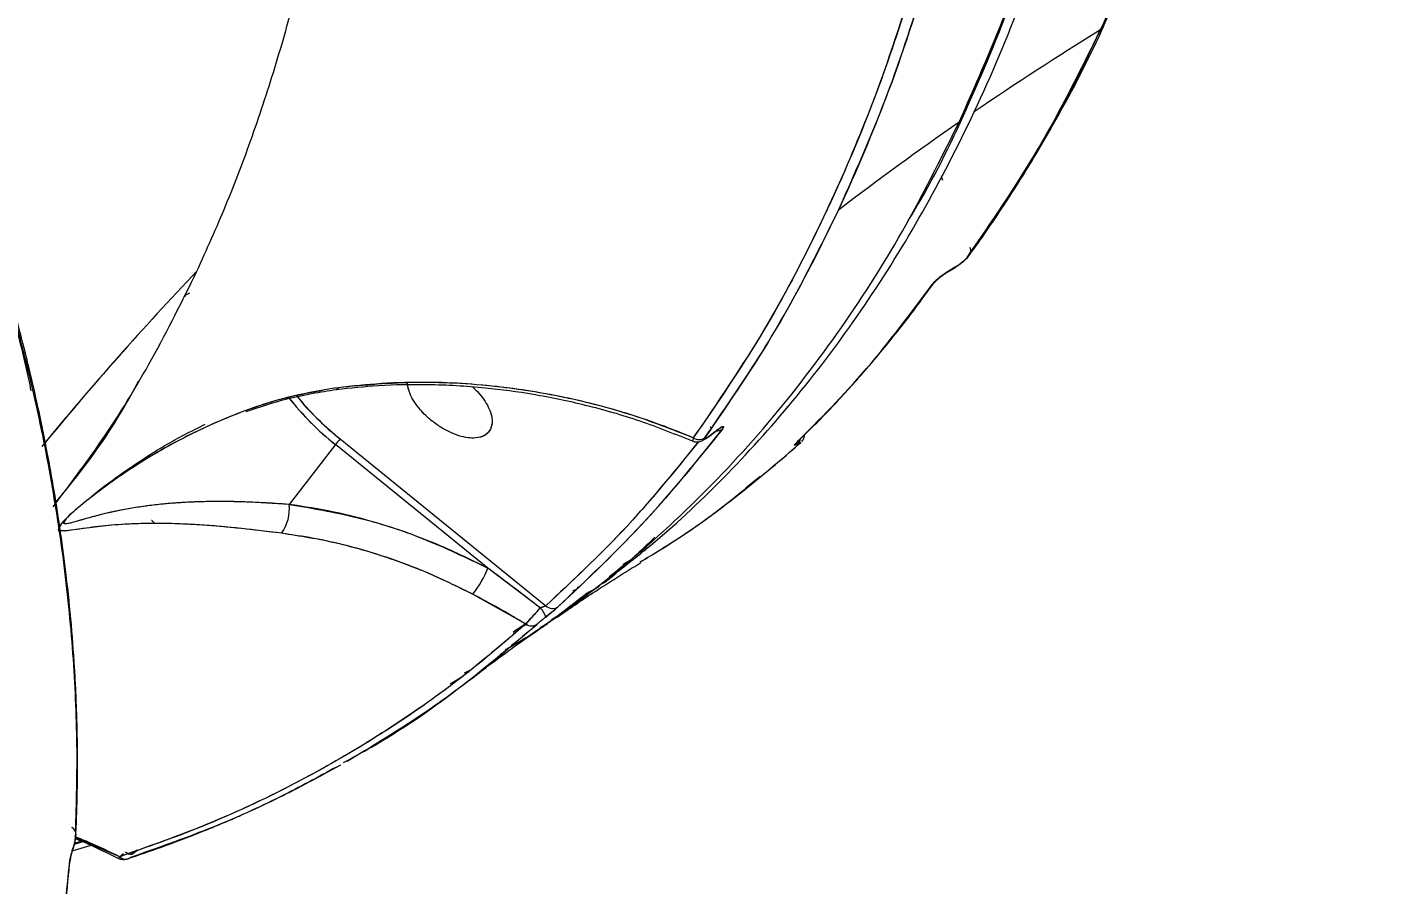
# Model space of a CAD drawing. Header units: millimetres. Extents: x -7083 to 7374, y -8368 to 7509.
# Drawn here: x 1896.4 to 2025.2, y -1570.4 to -1489.7 of the extents above; entities that cross this region are included whole.
import ezdxf

# ---------------------------------------------------------------- set-up
doc = ezdxf.new("R2010")
doc.units = ezdxf.units.MM
for name, color, linetype in [('DIKOM_ОБЪЕКТ', 7, 'Continuous'), ('DIKOM_РАЗМЕР_ЗОНА', 7, 'Continuous'), ('DIKOM_РАЗМЕР_ОБЪЕКТА', 7, 'Continuous')]:
    doc.layers.add(name, color=color, linetype=linetype)
doc.styles.add('style1', font='arial.ttf', dxfattribs={"width": 0.8})
doc.dimstyles.new('1-50', dxfattribs={"dimtxt": 300, "dimasz": 200, "dimexe": 100, "dimexo": 0, "dimgap": 100, "dimtad": 1, "dimtxsty": 'style1', "dimcen": 200, "dimclrd": 7, "dimclre": 7, "dimclrt": 7, "dimadec": 1, "dimazin": 2, "dimtfac": 1, "dimtmove": 0, "dimatfit": 2, "dimfxl": 0, "dimlwd": 25, "dimlwe": 18, "dimarcsym": 0})

# ---------------------------------------------------------------- blocks, each defined once
blk = doc.blocks.new('*D10')
at = {"layer": 'Defpoints', "color": 0, "transparency": 16777216}
for p in [(-5583.43, 647.96), (4593.55, 648.92), (4593.55, -5902.54)]:
    blk.add_point(p, dxfattribs=at)
at = {"layer": 'DIKOM_РАЗМЕР_ОБЪЕКТА', "color": 7, "lineweight": 18, "transparency": 16777216}
for p, q in [((-5583.43, 647.96), (-5583.43, -6002.54)), ((4593.55, 648.92), (4593.55, -6002.54))]:
    blk.add_line(p, q, dxfattribs=at)
at = {"layer": 'DIKOM_РАЗМЕР_ОБЪЕКТА', "color": 7, "lineweight": 25, "transparency": 16777216}
blk.add_line((-5383.43, -5902.54), (4393.55, -5902.54), dxfattribs=at)
at = {"layer": 'DIKOM_РАЗМЕР_ОБЪЕКТА', "color": 7, "transparency": 16777216}
for points in [[(-5383.43, -5869.2), (-5383.43, -5935.87), (-5583.43, -5902.54)], [(4393.55, -5869.2), (4393.55, -5935.87), (4593.55, -5902.54)]]:
    blk.add_solid(points, dxfattribs=at)
at = {"layer": 'DIKOM_РАЗМЕР_ОБЪЕКТА', "color": 7, "transparency": 16777216, "insert": (-226.13, -5649.37), "char_height": 300, "attachment_point": 5, "style": 'style1'}
blk.add_mtext('10150', dxfattribs=at)
blk = doc.blocks.new('*D11')
at = {"layer": 'Defpoints', "color": 0, "transparency": 16777216}
for p in [(-321.71, 5509.06), (-348.71, -4811.52), (5568.58, -4811.52)]:
    blk.add_point(p, dxfattribs=at)
at = {"layer": 'DIKOM_РАЗМЕР_ОБЪЕКТА', "color": 7, "lineweight": 18, "transparency": 16777216}
for p, q in [((-321.71, 5509.06), (5668.58, 5509.06)), ((-348.71, -4811.52), (5668.58, -4811.52))]:
    blk.add_line(p, q, dxfattribs=at)
at = {"layer": 'DIKOM_РАЗМЕР_ОБЪЕКТА', "color": 7, "lineweight": 25, "transparency": 16777216}
blk.add_line((5568.58, 5309.06), (5568.58, -4611.52), dxfattribs=at)
at = {"layer": 'DIKOM_РАЗМЕР_ОБЪЕКТА', "color": 7, "transparency": 16777216}
for points in [[(5535.25, 5309.06), (5601.91, 5309.06), (5568.58, 5509.06)], [(5535.25, -4611.52), (5601.91, -4611.52), (5568.58, -4811.52)]]:
    blk.add_solid(points, dxfattribs=at)
at = {"layer": 'DIKOM_РАЗМЕР_ОБЪЕКТА', "color": 7, "transparency": 16777216, "insert": (5315.31, 775.23), "char_height": 300, "attachment_point": 5, "rotation": 90, "style": 'style1'}
blk.add_mtext('10300', dxfattribs=at)
blk = doc.blocks.new('*D12')
at = {"layer": 'Defpoints', "color": 0, "transparency": 16777216}
for p in [(-621.71, 7509.06), (-373.6, -6811.53), (7273.89, -6811.53)]:
    blk.add_point(p, dxfattribs=at)
at = {"layer": 'DIKOM_РАЗМЕР_ЗОНА', "color": 7, "lineweight": 18, "transparency": 16777216}
for p, q in [((-621.71, 7509.06), (7373.89, 7509.06)), ((-373.6, -6811.53), (7373.89, -6811.53))]:
    blk.add_line(p, q, dxfattribs=at)
at = {"layer": 'DIKOM_РАЗМЕР_ЗОНА', "color": 7, "lineweight": 25, "transparency": 16777216}
blk.add_line((7273.89, 7309.06), (7273.89, -6611.53), dxfattribs=at)
at = {"layer": 'DIKOM_РАЗМЕР_ЗОНА', "color": 7, "transparency": 16777216}
for points in [[(7240.56, 7309.06), (7307.22, 7309.06), (7273.89, 7509.06)], [(7240.56, -6611.53), (7307.22, -6611.53), (7273.89, -6811.53)]]:
    blk.add_solid(points, dxfattribs=at)
at = {"layer": 'DIKOM_РАЗМЕР_ЗОНА', "color": 7, "transparency": 16777216, "insert": (7020.62, 1288.25), "char_height": 300, "attachment_point": 5, "rotation": 90, "style": 'style1'}
blk.add_mtext('14300', dxfattribs=at)
blk = doc.blocks.new('*D13')
at = {"layer": 'Defpoints', "color": 0, "transparency": 16777216}
for p in [(6593.53, 996.24), (-7083.43, 647.96), (6593.53, -8268.31)]:
    blk.add_point(p, dxfattribs=at)
at = {"layer": 'DIKOM_РАЗМЕР_ЗОНА', "color": 7, "lineweight": 18, "transparency": 16777216}
for p, q in [((6593.53, 996.24), (6593.53, -8368.31)), ((-7083.43, 647.96), (-7083.43, -8368.31))]:
    blk.add_line(p, q, dxfattribs=at)
at = {"layer": 'DIKOM_РАЗМЕР_ЗОНА', "color": 7, "lineweight": 25, "transparency": 16777216}
blk.add_line((-6883.43, -8268.31), (6393.53, -8268.31), dxfattribs=at)
at = {"layer": 'DIKOM_РАЗМЕР_ЗОНА', "color": 7, "transparency": 16777216}
for points in [[(-6883.43, -8234.97), (-6883.43, -8301.64), (-7083.43, -8268.31)], [(6393.53, -8234.97), (6393.53, -8301.64), (6593.53, -8268.31)]]:
    blk.add_solid(points, dxfattribs=at)
at = {"layer": 'DIKOM_РАЗМЕР_ЗОНА', "color": 7, "transparency": 16777216, "insert": (322.1, -8015.03), "char_height": 300, "attachment_point": 5, "style": 'style1'}
blk.add_mtext('13650', dxfattribs=at)

msp = doc.modelspace()

# ---------------------------------------------------------------- linework, layer by layer
at = {"layer": 'DIKOM_ОБЪЕКТ', "color": 7, "linetype": 'Continuous', "lineweight": 15}
for p, q in [((1979.735, -1508.563), (1979.734, -1508.562)), ((1912.191, -1512.985), (1912.312, -1512.699)), ((1982.987, -1512.723), (1983.727, -1512.272)), ((1983.087, -1512.64), (1983.827, -1512.189)), ((1911.313, -1514.946), (1911.127, -1515.055)), ((1911.662, -1514.682), (1911.182, -1514.941)), ((1911.666, -1514.679), (1911.184, -1514.938)), ((1967.898, -1525.414), (1967.918, -1525.458)), ((1967.953, -1525.419), (1967.933, -1525.375)), ((1959.866, -1527.129), (1959.874, -1527.133)), ((1959.995, -1526.95), (1959.986, -1526.946)), ((1960.804, -1527.39), (1960.684, -1527.325)), ((1925.843, -1528.422), (1945.219, -1544.12)), ((1939.56, -1528.019), (1939.564, -1528.016)), ((1959.093, -1528.313), (1959.037, -1528.598)), ((1960.214, -1528.266), (1960.16, -1528.248)), ((1960.488, -1528.254), (1960.531, -1528.221)), ((1960.54, -1528.214), (1961.196, -1527.709)), ((1960.566, -1528.184), (1961.274, -1527.639)), ((1961.196, -1527.709), (1961.254, -1527.662)), ((1968.887, -1528.681), (1968.71, -1528.866)), ((1925.404, -1528.957), (1921.059, -1534.588)), ((1939.753, -1540.582), (1925.404, -1528.957)), ((1969.062, -1528.893), (1968.925, -1529.006)), ((1900.47, -1535.438), (1900.184, -1535.808)), ((1954.121, -1539.145), (1954.631, -1538.816)), ((1952.506, -1540.197), (1953.441, -1539.678)), ((1944.695, -1544.322), (1939.753, -1540.582)), ((1947.746, -1542.735), (1948.018, -1542.598)), ((1948.261, -1542.355), (1948.189, -1542.408)), ((1949.176, -1542.884), (1950.128, -1542.379)), ((1938.332, -1543.028), (1943.323, -1545.837)), ((1945.702, -1545.452), (1947.112, -1544.555)), ((1942.128, -1546.619), (1943.376, -1545.767)), ((1942.165, -1546.585), (1943.354, -1545.777)), ((1942.249, -1546.502), (1943.412, -1545.762)), ((1943.333, -1545.912), (1942.988, -1546.119)), ((1943.102, -1545.954), (1943.482, -1545.784)), ((1942.002, -1547.807), (1942.245, -1547.653)), ((1940.935, -1548.679), (1941.218, -1548.512)), ((1937.553, -1550.455), (1938.051, -1550.202)), ((1936.196, -1551.469), (1937.32, -1550.807)), ((1905.106, -1567.761), (1900.937, -1565.983)), ((1900.948, -1565.464), (1900.945, -1565.915)), ((1900.967, -1565.941), (1900.984, -1565.79)), ((1900.64, -1567.211), (1902.315, -1566.689)), ((1900.702, -1567.03), (1900.76, -1566.834)), ((1901.624, -1566.368), (1900.816, -1566.608)), ((1900.847, -1566.482), (1901.447, -1566.285)), ((1906.247, -1567.525), (1906.799, -1567.123)), ((1906.749, -1567.156), (1906.247, -1567.525)), ((1905.818, -1567.961), (1905.896, -1567.944))]:
    msp.add_line(p, q, dxfattribs=at)
at = {"layer": 'DIKOM_ОБЪЕКТ', "color": 7, "linetype": 'Continuous', "lineweight": 15, "flags": 128}
for points in [[(1983.087, -1512.64), (1983.025, -1512.7), (1982.949, -1512.738)], [(1982.987, -1512.723), (1983.025, -1512.7), (1983.087, -1512.64)], [(1983.827, -1512.189), (1983.765, -1512.249), (1983.727, -1512.272)], [(1983.728, -1512.272), (1983.765, -1512.249), (1983.827, -1512.189)], [(1981.52, -1513.96), (1981.636, -1513.87), (1981.731, -1513.76)], [(1925.661, -1523.592), (1925.607, -1523.696), (1925.544, -1523.746), (1925.523, -1523.75)], [(1925.531, -1523.749), (1925.544, -1523.746), (1925.607, -1523.696), (1925.661, -1523.592)], [(1960.566, -1528.184), (1960.511, -1528.239), (1960.488, -1528.254)], [(1961.274, -1527.639), (1961.219, -1527.694), (1961.193, -1527.71)], [(1961.196, -1527.709), (1961.219, -1527.694), (1961.22, -1527.694)], [(1969.235, -1528.746), (1969.169, -1528.813), (1969.062, -1528.893)], [(1969.062, -1528.893), (1969.169, -1528.813), (1969.21, -1528.774)], [(1900.701, -1567.03), (1900.709, -1567.02), (1900.709, -1566.98)], [(1900.709, -1566.98), (1900.709, -1567.02), (1900.702, -1567.03)], [(1900.371, -1568.472), (1900.409, -1568.344), (1900.419, -1568.255)]]:
    msp.add_lwpolyline(points, dxfattribs=at)
at = {"layer": 'DIKOM_ОБЪЕКТ', "color": 7, "linetype": 'Continuous', "lineweight": 15}
for centre, radius, start, end in [((2150.669, -1739.364), 292.76, 121.56259, 124.33702), ((2146.729, -1733.631), 285.803, 124.67946, 127.49873), ((1984.434, -1510.68), 0.781, 302.65633, 21.84273), ((1984.342, -1510.685), 0.869, 349.31674, 19.93624), ((1984.474, -1510.709), 0.735, 301.29516, 332.3387), ((2123.548, -1714.077), 291.848, 136.35037, 140.67345), ((2123.549, -1714.078), 291.85, 136.35038, 140.67003), ((1981.112, -1513.316), 0.762, 302.33192, 334.40176), ((1943.002, -1507.079), 28.077, 218.36748, 231.1863), ((1943.005, -1507.076), 28.081, 218.38955, 231.18578), ((1942.983, -1507.127), 27.336, 219.02647, 231.17116), ((1933.804, -1535.421), 10.6, 138.67885, 142.42048), ((1959.63, -1527.51), 0.966, 236.18713, 304.33976), ((1960.338, -1527.876), 0.41, 247.25592, 285.07608), ((1961.341, -1526.798), 0.855, 264.96063, 305.09095), ((1961.343, -1526.806), 0.847, 264.76778, 305.2838), ((1968.284, -1528.19), 0.799, 302.21537, 332.8889), ((1968.285, -1528.191), 0.798, 302.19944, 328.49825), ((1968.445, -1528.295), 0.754, 309.63064, 354.61612), ((1968.448, -1528.297), 0.75, 309.57644, 353.43209), ((1917.102, -1534.975), 3.977, 324.73538, 5.59307), ((1931.315, -1537.314), 9.049, 320.8447, 338.82755), ((1945.861, -1543.47), 0.913, 225.40451, 302.62703), ((1943.257, -1545.749), 2.026, 16.10577, 44.78993), ((1943.871, -1545.117), 0.905, 232.78159, 304.60331), ((1900.173, -1565.711), 0.833, 16.99057, 58.31024), ((1900.238, -1565.657), 0.753, 339.94506, 60.36995), ((1900.314, -1565.657), 0.681, 337.75553, 7.47482), ((1906.184, -1566.792), 0.735, 222.74854, 274.89649), ((1906.184, -1566.793), 0.734, 222.85723, 274.91334), ((1899.791, -1568.23), 0.628, 337.28128, 9.5224), ((1905.653, -1567.179), 0.798, 226.70472, 305.50387)]:
    msp.add_arc(centre, radius, start, end, dxfattribs=at)
for points, knots in [([(1979.178, -1508.107), (1979.625, -1507.373), (1981.92, -1503.606), (1985.455, -1496.128), (1989.68, -1485.834), (1993.189, -1475.048), (1996.072, -1463.889), (1998.365, -1452.193), (1999.721, -1442.455), (2000.488, -1434.967), (2000.906, -1429.896), (2001.233, -1424.692), (2001.461, -1419.417), (2001.586, -1414.361), (2001.626, -1409.408), (2001.587, -1404.271), (2001.393, -1396.461), (2000.844, -1386.054), (1999.697, -1373.154), (1998.082, -1360.044), (1995.997, -1346.675), (1993.445, -1333.07), (1990.428, -1319.244), (1986.949, -1305.213), (1982.859, -1290.443), (1978.101, -1274.939), (1972.62, -1258.722), (1966.602, -1242.386), (1960.317, -1226.62), (1953.854, -1211.472), (1948.993, -1200.738), (1945.74, -1193.798), (1944.25, -1190.656), (1942.657, -1187.338), (1940.785, -1183.489), (1938.45, -1178.76), (1935.571, -1173.032), (1933.427, -1168.887), (1932.27, -1166.65)], [0, 0, 0, 0, 0.0104833, 0.0538013, 0.0970601, 0.1383158, 0.1795695, 0.2208225, 0.2620731, 0.2782834, 0.2946778, 0.3113476, 0.3281256, 0.3444819, 0.3584461, 0.3737143, 0.3912391, 0.4286774, 0.4655031, 0.5023286, 0.5391531, 0.5759763, 0.6127995, 0.6496512, 0.6865671, 0.7278166, 0.7690552, 0.8102936, 0.851531, 0.8878208, 0.9240666, 0.9320435, 0.9398914, 0.9476391, 0.9569466, 0.9687905, 0.9831572, 1, 1, 1, 1]), ([(1949.313, -1542.91), (1951.475, -1541.281), (1956.197, -1537.722), (1962.832, -1531.337), (1969.357, -1523.987), (1975.329, -1515.924), (1980.763, -1507.168), (1985.731, -1497.538), (1990.164, -1487.037), (1993.997, -1475.678), (1997.142, -1463.704), (1999.604, -1451.12), (2001.38, -1437.923), (2002.448, -1424.376), (2002.84, -1410.547), (2002.597, -1396.541), (2001.732, -1382.159), (2000.253, -1367.442), (1998.121, -1352.087), (1995.296, -1336.07), (1991.725, -1319.365), (1987.466, -1302.314), (1982.536, -1285.008), (1976.965, -1267.543), (1970.898, -1250.316), (1964.38, -1233.336), (1957.45, -1216.606), (1949.967, -1199.792), (1941.978, -1182.909), (1936.222, -1171.663), (1933.339, -1166.031)], [0, 0, 0, 0, 0.0294346, 0.064302, 0.0991452, 0.1340374, 0.1690526, 0.2042672, 0.2416084, 0.2787305, 0.3157246, 0.3526784, 0.3896794, 0.4268156, 0.462036, 0.4972447, 0.5322563, 0.5671465, 0.6019894, 0.6389734, 0.6760743, 0.7133826, 0.7507533, 0.7878982, 0.8249036, 0.8597463, 0.8946166, 0.929588, 0.9647359, 1, 1, 1, 1]), ([(1931.913, -1167.012), (1934.968, -1172.985), (1941.065, -1184.91), (1949.485, -1202.813), (1957.335, -1220.634), (1964.564, -1238.36), (1971.184, -1255.989), (1977.08, -1273.187), (1982.283, -1289.954), (1986.807, -1306.234), (1990.732, -1322.271), (1994.042, -1337.989), (1996.793, -1353.681), (1998.949, -1369.332), (2000.459, -1384.91), (2001.277, -1400.109), (2001.394, -1414.866), (2000.805, -1429.099), (1999.544, -1442.476), (1997.665, -1455.018), (1995.217, -1466.768), (1992.152, -1477.965), (1988.515, -1488.659), (1985.582, -1495.281), (1984.111, -1498.601)], [0, 0, 0, 0, 0.047001, 0.093823, 0.1404084, 0.1868699, 0.2333175, 0.2798609, 0.3239334, 0.3682526, 0.4124171, 0.4563616, 0.5001812, 0.5466227, 0.5931373, 0.6398363, 0.6868178, 0.7336782, 0.7802874, 0.8241053, 0.8678929, 0.911742, 0.9557457, 1, 1, 1, 1]), ([(1984.111, -1498.601), (1985.6, -1495.237), (1988.603, -1488.451), (1992.348, -1477.36), (1995.168, -1466.862), (1997.211, -1457.165), (1998.307, -1450.66), (1998.95, -1446.163), (1999.261, -1443.81), (1999.552, -1441.433), (1999.821, -1439.03), (2000.069, -1436.603), (2000.492, -1432.008), (2000.981, -1425.003), (2001.325, -1415.278), (2001.336, -1404.842), (2000.982, -1394.149), (2000.273, -1383.255), (1999.269, -1372.681), (1998.35, -1365.193), (1997.785, -1361.074), (1997.641, -1360.041), (1997.494, -1359.004), (1997.343, -1357.963), (1997.189, -1356.917), (1997.031, -1355.866), (1996.871, -1354.811), (1996.625, -1353.224), (1996.242, -1350.824), (1995.658, -1347.323), (1994.888, -1342.945), (1993.902, -1337.672), (1992.664, -1331.483), (1991.136, -1324.372), (1989.276, -1316.323), (1987.258, -1308.226), (1985.131, -1300.228), (1982.952, -1292.479), (1981.11, -1286.275), (1979.731, -1281.795), (1978.922, -1279.206), (1978.084, -1276.569), (1977.218, -1273.886), (1976.323, -1271.156), (1975.397, -1268.379), (1974.441, -1265.555), (1972.036, -1258.56), (1968.065, -1247.561), (1962.295, -1232.723), (1956.359, -1218.432), (1950.316, -1204.716), (1944.214, -1191.596), (1938.126, -1179.087), (1933.95, -1170.97), (1931.913, -1167.012)], [0, 0, 0, 0, 0.0448233, 0.0904084, 0.1367553, 0.1677634, 0.1991034, 0.2073667, 0.2156527, 0.2239616, 0.2322932, 0.2406475, 0.2490247, 0.279393, 0.3112487, 0.3445917, 0.3794221, 0.4113036, 0.4443369, 0.4743594, 0.4773563, 0.4803617, 0.4833758, 0.4863985, 0.4894298, 0.4924696, 0.4955181, 0.4985752, 0.5062018, 0.5162332, 0.5286695, 0.543639, 0.561052, 0.5809084, 0.6032081, 0.6279513, 0.6476494, 0.6686615, 0.6909876, 0.6978166, 0.7047597, 0.7118169, 0.7189881, 0.7262734, 0.7336728, 0.7411863, 0.7488139, 0.7894231, 0.8284573, 0.8659162, 0.9018, 0.9361086, 0.9688419, 1, 1, 1, 1]), ([(1912.374, -1512.63), (1913.301, -1510.575), (1915.159, -1506.455), (1917.635, -1499.904), (1919.872, -1493.102), (1921.842, -1486.049), (1923.558, -1478.739), (1925.027, -1471.115), (1926.135, -1463.857), (1926.952, -1457.032), (1927.538, -1450.698), (1927.974, -1444.104), (1928.244, -1437.382), (1928.333, -1431.604), (1928.321, -1426.857), (1928.264, -1423.067), (1928.156, -1419.178), (1927.996, -1415.189), (1927.781, -1411.098), (1927.507, -1406.905), (1927.114, -1401.831), (1926.547, -1395.758), (1925.738, -1388.562), (1924.728, -1380.928), (1923.533, -1373.088), (1922.296, -1365.901), (1921.075, -1359.415), (1919.923, -1353.707), (1918.559, -1347.368), (1917.476, -1342.657), (1916.701, -1339.417), (1916.44, -1338.338), (1916.172, -1337.241), (1915.897, -1336.127), (1915.616, -1334.996), (1915.28, -1333.661), (1914.835, -1331.913), (1914.22, -1329.54), (1913.421, -1326.52), (1912.421, -1322.846), (1911.255, -1318.688), (1910.043, -1314.504), (1908.612, -1309.703), (1907.045, -1304.623), (1905.159, -1298.732), (1902.627, -1291.096), (1899.324, -1281.65), (1895.358, -1270.933), (1892.628, -1264.028), (1891.316, -1260.709)], [0, 0, 0, 0, 0.0356099, 0.0713872, 0.1073338, 0.1429089, 0.1783702, 0.2143467, 0.2508402, 0.2779122, 0.3055302, 0.333695, 0.3624074, 0.3899729, 0.4049442, 0.4201751, 0.4356657, 0.4514162, 0.4674266, 0.483697, 0.5002277, 0.5259928, 0.5530553, 0.5814159, 0.6110753, 0.6394003, 0.6596954, 0.6811189, 0.7006087, 0.7272294, 0.7309596, 0.7347465, 0.7385898, 0.7424897, 0.7464462, 0.7504593, 0.7564866, 0.7647492, 0.7752474, 0.7879816, 0.802952, 0.8183428, 0.8312156, 0.8524192, 0.8705211, 0.8915209, 0.9303476, 0.9665079, 1, 1, 1, 1]), ([(1997.429, -1489.912), (1999.172, -1485.971), (2002.672, -1478.058), (2005.316, -1469.275), (2006.643, -1464.866)], [0, 0, 0, 0, 0.4980133, 1, 1, 1, 1]), ([(1980.848, -1481.911), (1979.868, -1485.198), (1977.911, -1491.764), (1974.372, -1501.003), (1970.153, -1510.282), (1965.159, -1519.513), (1961.117, -1525.377), (1959.093, -1528.313)], [0, 0, 0, 0, 0.1870544, 0.3735776, 0.5598872, 0.7796142, 1, 1, 1, 1]), ([(1980.848, -1481.911), (1979.53, -1486.249), (1976.885, -1494.961), (1971.807, -1506.968), (1965.985, -1518.245), (1961.389, -1524.959), (1959.093, -1528.313)], [0, 0, 0, 0, 0.2478933, 0.4977041, 0.7490493, 1, 1, 1, 1]), ([(1960.175, -1528.308), (1961.903, -1525.821), (1965.354, -1520.855), (1969.952, -1512.738), (1974.352, -1503.635), (1978.468, -1493.435), (1980.796, -1485.707), (1981.962, -1481.837)], [0, 0, 0, 0, 0.1870546, 0.3735778, 0.5598871, 0.779614, 1, 1, 1, 1]), ([(1981.962, -1481.837), (1980.635, -1486.246), (1977.991, -1495.029), (1974.491, -1502.943), (1972.748, -1506.884)], [0, 0, 0, 0, 0.5019867, 1, 1, 1, 1]), ([(1985.125, -1511.05), (1985.574, -1510.425), (1986.375, -1509.311), (1987.406, -1507.808), (1988.195, -1506.627), (1988.847, -1505.631), (1989.46, -1504.675), (1990.847, -1502.472), (1993.665, -1497.687), (1997.101, -1491.276), (1999.207, -1486.055), (2000.002, -1484.085)], [0, 0, 0, 0, 0.077611, 0.1385341, 0.1828179, 0.2196159, 0.2572755, 0.2957343, 0.4778116, 0.802923, 1, 1, 1, 1]), ([(1997.378, -1489.857), (1996.956, -1490.802), (1994.985, -1495.21), (1990.909, -1502.499), (1986.875, -1508.388), (1984.856, -1511.337)], [0, 0, 0, 0, 0.1197708, 0.5592263, 1, 1, 1, 1]), ([(1984.856, -1511.337), (1987.166, -1507.988), (1991.768, -1501.315), (1995.547, -1493.703), (1997.429, -1489.912)], [0, 0, 0, 0, 0.5019867, 1, 1, 1, 1]), ([(1945.332, -1545.816), (1945.379, -1545.784), (1945.852, -1545.461), (1946.733, -1544.834), (1947.968, -1543.937), (1951.803, -1541.06), (1957.924, -1535.859), (1965.743, -1527.66), (1972.703, -1518.688), (1978.888, -1509.086), (1982.38, -1502.075), (1984.111, -1498.601)], [0, 0, 0, 0, 0.0029157, 0.0288542, 0.0544991, 0.0798503, 0.2703738, 0.4576506, 0.6416805, 0.8224637, 1, 1, 1, 1]), ([(1982.434, -1503.63), (1982.453, -1503.714), (1982.484, -1503.855), (1982.538, -1503.994), (1982.559, -1504.051)], [0, 0, 0, 0, 0.5923384, 1, 1, 1, 1]), ([(1972.748, -1506.884), (1970.866, -1510.675), (1967.086, -1518.287), (1962.485, -1524.959), (1960.175, -1528.308)], [0, 0, 0, 0, 0.4980133, 1, 1, 1, 1]), ([(1983.727, -1512.272), (1983.849, -1512.195), (1984.077, -1512.051), (1984.311, -1511.865), (1984.42, -1511.779)], [0, 0, 0, 0, 0.5368012, 1, 1, 1, 1]), ([(1983.827, -1512.189), (1983.925, -1512.127), (1984.073, -1512.032), (1984.28, -1511.879), (1984.43, -1511.76), (1984.568, -1511.641), (1984.731, -1511.488), (1984.806, -1511.398), (1984.856, -1511.337)], [0, 0, 0, 0, 0.2500361, 0.375816, 0.5003809, 0.6251674, 0.7505987, 1, 1, 1, 1]), ([(1984.856, -1511.337), (1984.798, -1511.406), (1984.683, -1511.544), (1984.385, -1511.801), (1984.085, -1512.026), (1983.913, -1512.135), (1983.827, -1512.189)], [0, 0, 0, 0, 0.2802624, 0.5593665, 0.7793532, 1, 1, 1, 1]), ([(1984.42, -1511.779), (1984.44, -1511.764), (1984.591, -1511.648), (1984.844, -1511.412), (1984.99, -1511.237), (1985.063, -1511.149)], [0, 0, 0, 0, 0.0700953, 0.5308984, 1, 1, 1, 1]), ([(1898.828, -1534.815), (1900.378, -1532.767), (1903.692, -1528.385), (1908.226, -1520.994), (1910.994, -1515.412), (1912.374, -1512.63)], [0, 0, 0, 0, 0.3056622, 0.6539702, 1, 1, 1, 1]), ([(1981.52, -1513.96), (1981.593, -1513.87), (1981.702, -1513.734), (1981.947, -1513.5), (1982.156, -1513.316), (1982.385, -1513.129), (1982.623, -1512.949), (1982.863, -1512.781), (1983.012, -1512.687), (1983.087, -1512.64)], [0, 0, 0, 0, 0.2491747, 0.3746268, 0.4991415, 0.6239409, 0.7491305, 0.8738327, 1, 1, 1, 1]), ([(1983.087, -1512.64), (1982.915, -1512.752), (1982.571, -1512.975), (1982.075, -1513.379), (1981.709, -1513.723), (1981.583, -1513.881), (1981.52, -1513.96)], [0, 0, 0, 0, 0.2794628, 0.5585838, 0.7788923, 1, 1, 1, 1]), ([(1981.731, -1513.761), (1981.753, -1513.732), (1981.798, -1513.674), (1981.909, -1513.557), (1982.05, -1513.424), (1982.218, -1513.278), (1982.405, -1513.127), (1982.601, -1512.979), (1982.8, -1512.84), (1982.925, -1512.762), (1982.987, -1512.723)], [0, 0, 0, 0, 0.1228102, 0.246212, 0.3694682, 0.4940319, 0.61884, 0.7445728, 0.8715869, 1, 1, 1, 1]), ([(1983.827, -1512.189), (1983.689, -1512.273), (1983.442, -1512.423), (1983.195, -1512.574), (1983.087, -1512.64)], [0, 0, 0, 0, 0.56, 1, 1, 1, 1]), ([(1896.775, -1523.881), (1896.702, -1523.513), (1896.046, -1520.209), (1895.091, -1516.862), (1894.242, -1513.886)], [0, 0, 0, 0, 0.1111518, 1, 1, 1, 1]), ([(1900.945, -1565.915), (1901.025, -1563.188), (1901.187, -1557.659), (1900.814, -1549.111), (1899.981, -1540.508), (1898.641, -1531.811), (1896.85, -1523), (1895.199, -1516.949), (1894.357, -1513.864)], [0, 0, 0, 0, 0.1622327, 0.3288992, 0.5000001, 0.6599901, 0.8266567, 1, 1, 1, 1]), ([(1900.989, -1565.562), (1901.038, -1564.253), (1901.129, -1561.858), (1901.145, -1558.571), (1901.11, -1555.931), (1901.045, -1553.767), (1900.963, -1551.848), (1900.81, -1549.066), (1900.525, -1545.356), (1900.055, -1540.948), (1899.493, -1536.768), (1898.885, -1532.94), (1898.317, -1529.828), (1897.793, -1527.201), (1897.268, -1524.722), (1896.543, -1521.568), (1895.587, -1517.727), (1894.8, -1514.929), (1894.375, -1513.416)], [0, 0, 0, 0, 0.0778321, 0.1424906, 0.1940325, 0.2330536, 0.2692423, 0.3061089, 0.3950776, 0.4843905, 0.560169, 0.6348118, 0.7028761, 0.7371485, 0.7838143, 0.8431474, 0.9151884, 1, 1, 1, 1]), ([(1968.71, -1528.866), (1970.975, -1526.59), (1975.455, -1522.088), (1979.514, -1516.649), (1981.52, -1513.96)], [0, 0, 0, 0, 0.5056415, 1, 1, 1, 1]), ([(1968.965, -1528.608), (1969.551, -1528.039), (1970.632, -1526.989), (1972.092, -1525.48), (1973.274, -1524.214), (1974.207, -1523.183), (1975.136, -1522.13), (1976.278, -1520.801), (1977.814, -1518.936), (1979.681, -1516.563), (1981.003, -1514.742), (1981.711, -1513.765)], [0, 0, 0, 0, 0.1300291, 0.2400993, 0.3302461, 0.4004897, 0.4558191, 0.5468324, 0.6690587, 0.8225284, 1, 1, 1, 1]), ([(1899.096, -1534.372), (1899.611, -1533.753), (1902.391, -1530.41), (1904.981, -1526.587), (1906.824, -1523.119), (1906.891, -1522.993)], [0, 0, 0, 0, 0.1796231, 0.9702871, 1, 1, 1, 1]), ([(1925.533, -1523.749), (1926.835, -1523.612), (1929.667, -1523.315), (1934.343, -1523.233), (1939.23, -1523.508), (1944.188, -1524.175), (1949.058, -1525.197), (1954.111, -1526.637), (1957.406, -1527.972), (1959.065, -1528.645)], [0, 0, 0, 0, 0.1161408, 0.2524212, 0.4097488, 0.5426836, 0.6870033, 0.8424235, 1, 1, 1, 1]), ([(1959.093, -1528.313), (1957.125, -1527.544), (1953.198, -1526.01), (1946.975, -1524.417), (1940.263, -1523.341), (1933.074, -1522.914), (1928.134, -1523.366), (1925.661, -1523.592)], [0, 0, 0, 0, 0.1868304, 0.3730275, 0.5606685, 0.7799934, 1, 1, 1, 1]), ([(1959.093, -1528.313), (1958.189, -1527.944), (1956.197, -1527.131), (1952.972, -1526.042), (1949.53, -1525.073), (1946.073, -1524.304), (1942.307, -1523.666), (1938.327, -1523.236), (1934.003, -1523.06), (1929.823, -1523.144), (1927.015, -1523.447), (1925.661, -1523.593)], [0, 0, 0, 0, 0.0865282, 0.1907735, 0.2995019, 0.3999282, 0.5001931, 0.6328466, 0.7491311, 0.8790647, 1, 1, 1, 1]), ([(1940.018, -1527.484), (1939.868, -1527.698), (1939.562, -1528.135), (1938.753, -1528.353), (1937.887, -1528.329), (1937.026, -1528.136), (1936.067, -1527.751), (1935.086, -1527.185), (1934.171, -1526.48), (1933.395, -1525.702), (1932.813, -1524.925), (1932.328, -1524.05), (1932.227, -1523.491), (1932.166, -1523.153)], [0, 0, 0, 0, 0.1096623, 0.2241202, 0.2981637, 0.3794119, 0.465965, 0.5555508, 0.6451365, 0.7316897, 0.8129357, 0.8869813, 1, 1, 1, 1]), ([(1940.018, -1527.484), (1939.887, -1527.678), (1939.589, -1528.119), (1938.788, -1528.355), (1937.887, -1528.329), (1937.025, -1528.136), (1936.067, -1527.751), (1935.086, -1527.185), (1934.171, -1526.48), (1933.396, -1525.702), (1932.814, -1524.926), (1932.323, -1524.047), (1932.236, -1523.49), (1932.184, -1523.153)], [0, 0, 0, 0, 0.0984869, 0.223922, 0.298055, 0.3791019, 0.4655922, 0.5551129, 0.6446337, 0.731124, 0.8121709, 0.8863039, 1, 1, 1, 1]), ([(1938.333, -1523.533), (1938.533, -1523.724), (1938.983, -1524.155), (1939.507, -1524.87), (1939.98, -1525.739), (1940.244, -1526.681), (1940.092, -1527.22), (1940.018, -1527.484)], [0, 0, 0, 0, 0.1458634, 0.3287655, 0.4954578, 0.7531249, 1, 1, 1, 1]), ([(1938.333, -1523.533), (1938.533, -1523.724), (1938.983, -1524.154), (1939.507, -1524.869), (1939.999, -1525.774), (1940.247, -1526.715), (1940.088, -1527.249), (1940.018, -1527.484)], [0, 0, 0, 0, 0.1458748, 0.3284753, 0.4954985, 0.7781068, 1, 1, 1, 1]), ([(1925.661, -1523.593), (1924.236, -1523.826), (1921.39, -1524.293), (1917.665, -1525.458), (1914.48, -1526.708), (1911.823, -1527.942), (1909.647, -1529.102), (1907.954, -1530.092), (1906.717, -1530.86), (1905.486, -1531.667), (1904.287, -1532.498), (1903.15, -1533.332), (1902.185, -1534.079), (1901.38, -1534.733), (1900.472, -1535.513), (1899.813, -1536.153), (1899.501, -1536.521), (1899.461, -1536.606), (1899.454, -1536.621)], [0, 0, 0, 0, 0.1369818, 0.2736663, 0.3650129, 0.4572687, 0.5473316, 0.5956864, 0.6413838, 0.6845342, 0.7352594, 0.7809914, 0.8221285, 0.8580978, 0.8911025, 0.9597021, 0.9931781, 1, 1, 1, 1]), ([(1925.661, -1523.592), (1923.786, -1523.922), (1920.033, -1524.581), (1914.563, -1526.592), (1910.092, -1528.799), (1906.551, -1530.936), (1904.154, -1532.574), (1902.183, -1534.065), (1900.69, -1535.308), (1899.633, -1536.305), (1899.516, -1536.568), (1899.464, -1536.683)], [0, 0, 0, 0, 0.1774486, 0.3553219, 0.5345431, 0.6356404, 0.7378564, 0.806337, 0.8755921, 0.9451654, 1, 1, 1, 1]), ([(1917.015, -1525.831), (1918.28, -1525.404), (1921.075, -1524.461), (1923.956, -1524.001), (1925.533, -1523.749)], [0, 0, 0, 0, 0.4526901, 1, 1, 1, 1]), ([(1921.764, -1524.327), (1921.852, -1524.448), (1922.447, -1525.258), (1923.809, -1526.667), (1925.176, -1527.846), (1925.843, -1528.422)], [0, 0, 0, 0, 0.0825037, 0.5519344, 1, 1, 1, 1]), ([(1902.438, -1533.837), (1902.44, -1533.835), (1902.914, -1533.435), (1904.339, -1532.355), (1906.613, -1530.74), (1909.633, -1528.803), (1911.866, -1527.68), (1913.144, -1527.038)], [0, 0, 0, 0, 0.000839, 0.1648392, 0.4146616, 0.6648488, 1, 1, 1, 1]), ([(1961.832, -1527.498), (1961.888, -1527.414), (1961.999, -1527.248), (1961.883, -1527.239), (1961.625, -1527.38), (1961.391, -1527.553), (1961.274, -1527.639)], [0, 0, 0, 0, 0.280812, 0.5602969, 0.7799965, 1, 1, 1, 1]), ([(1961.274, -1527.639), (1961.342, -1527.588), (1961.477, -1527.486), (1961.651, -1527.37), (1961.792, -1527.289), (1961.892, -1527.25), (1961.947, -1527.252), (1961.962, -1527.307), (1961.884, -1527.422), (1961.832, -1527.498)], [0, 0, 0, 0, 0.1258768, 0.25038, 0.3754627, 0.5003428, 0.6248047, 0.7504143, 1, 1, 1, 1]), ([(1959.585, -1528.684), (1957.265, -1531.545), (1952.848, -1536.994), (1947.676, -1541.826), (1945.219, -1544.12)], [0, 0, 0, 0, 0.5250813, 1, 1, 1, 1]), ([(1945.219, -1544.12), (1948.004, -1541.505), (1953.165, -1536.66), (1957.57, -1531.198), (1959.598, -1528.684)], [0, 0, 0, 0, 0.5396695, 1, 1, 1, 1]), ([(1961.832, -1527.498), (1959.484, -1530.422), (1954.734, -1536.337), (1949.168, -1541.585), (1946.353, -1544.239)], [0, 0, 0, 0, 0.4943585, 1, 1, 1, 1]), ([(1946.353, -1544.239), (1949.462, -1541.293), (1955.014, -1536.032), (1959.749, -1530.105), (1961.832, -1527.498)], [0, 0, 0, 0, 0.5599612, 1, 1, 1, 1]), ([(1959.124, -1528.65), (1959.139, -1528.656), (1959.2, -1528.679), (1959.359, -1528.709), (1959.627, -1528.699), (1959.945, -1528.582), (1960.248, -1528.419), (1960.407, -1528.309), (1960.488, -1528.254)], [0, 0, 0, 0, 0.0304733, 0.1223659, 0.3630394, 0.6633434, 0.828886, 1, 1, 1, 1]), ([(1960.566, -1528.184), (1960.471, -1528.255), (1960.281, -1528.395), (1960.128, -1528.467), (1960.093, -1528.434), (1960.148, -1528.35), (1960.175, -1528.308)], [0, 0, 0, 0, 0.2791852, 0.5577695, 0.7782681, 1, 1, 1, 1]), ([(1960.175, -1528.308), (1960.145, -1528.355), (1960.1, -1528.426), (1960.117, -1528.454), (1960.158, -1528.45), (1960.227, -1528.418), (1960.351, -1528.344), (1960.48, -1528.248), (1960.566, -1528.184)], [0, 0, 0, 0, 0.2500401, 0.3753357, 0.50032, 0.62466, 0.7505129, 1, 1, 1, 1]), ([(1961.274, -1527.639), (1961.141, -1527.741), (1960.905, -1527.922), (1960.669, -1528.104), (1960.566, -1528.184)], [0, 0, 0, 0, 0.56, 1, 1, 1, 1]), ([(1968.963, -1528.575), (1968.951, -1528.602), (1968.921, -1528.669), (1968.892, -1528.707), (1968.874, -1528.729)], [0, 0, 0, 0, 0.4120748, 1, 1, 1, 1]), ([(1969.307, -1528.651), (1969.351, -1528.6), (1969.471, -1528.46), (1969.57, -1528.223), (1969.577, -1528.034), (1969.579, -1527.957)], [0, 0, 0, 0, 0.2540866, 0.6950701, 1, 1, 1, 1]), ([(1954.108, -1540), (1955.282, -1539.285), (1958.552, -1537.295), (1963.559, -1533.615), (1967.245, -1530.453), (1969.062, -1528.893)], [0, 0, 0, 0, 0.2211543, 0.6158255, 1, 1, 1, 1]), ([(1965.664, -1531.771), (1965.937, -1531.551), (1967.121, -1530.597), (1968.263, -1529.583), (1969.141, -1528.802)], [0, 0, 0, 0, 0.2302484, 1, 1, 1, 1]), ([(1968.71, -1528.866), (1968.67, -1528.909), (1968.588, -1528.994), (1968.624, -1529.026), (1968.811, -1528.932), (1968.926, -1528.875)], [0, 0, 0, 0, 0.2815192, 0.5622744, 1, 1, 1, 1]), ([(1968.926, -1528.875), (1968.855, -1528.912), (1968.713, -1528.986), (1968.612, -1529.015), (1968.597, -1528.983), (1968.672, -1528.905), (1968.71, -1528.866)], [0, 0, 0, 0, 0.2495974, 0.4994869, 0.7495096, 1, 1, 1, 1]), ([(1968.926, -1528.875), (1968.982, -1528.846), (1969.095, -1528.788), (1969.156, -1528.777), (1969.148, -1528.811), (1969.091, -1528.865), (1969.062, -1528.893)], [0, 0, 0, 0, 0.2789959, 0.5583522, 0.7785979, 1, 1, 1, 1]), ([(1969.062, -1528.893), (1969.094, -1528.862), (1969.157, -1528.802), (1969.151, -1528.776), (1969.079, -1528.796), (1968.977, -1528.849), (1968.926, -1528.875)], [0, 0, 0, 0, 0.250935, 0.5004846, 0.7503132, 1, 1, 1, 1]), ([(1904.048, -1532.603), (1904.259, -1532.439), (1904.798, -1532.019), (1905.385, -1531.625), (1905.742, -1531.385)], [0, 0, 0, 0, 0.3926176, 1, 1, 1, 1]), ([(1965.402, -1531.925), (1964.504, -1532.681), (1961.501, -1535.21), (1957.721, -1537.893), (1954.728, -1539.643), (1954.106, -1540.007)], [0, 0, 0, 0, 0.2526278, 0.8448675, 1, 1, 1, 1]), ([(1921.059, -1534.588), (1919.636, -1534.495), (1916.775, -1534.31), (1912.982, -1534.295), (1909.556, -1534.482), (1906.52, -1534.864), (1903.873, -1535.393), (1901.976, -1535.909), (1900.721, -1536.284), (1900.063, -1536.441), (1899.732, -1536.431), (1899.981, -1536.099), (1900.098, -1535.943)], [0, 0, 0, 0, 0.1242687, 0.2499291, 0.376071, 0.5024208, 0.6298815, 0.7566662, 0.8276188, 0.897597, 0.9518048, 1, 1, 1, 1]), ([(1921.059, -1534.588), (1920.213, -1534.529), (1918.51, -1534.411), (1916.108, -1534.321), (1914.037, -1534.304), (1912.244, -1534.345), (1910.745, -1534.421), (1909.289, -1534.538), (1907.979, -1534.683), (1906.668, -1534.869), (1905.45, -1535.08), (1904.27, -1535.326), (1903.093, -1535.607), (1901.924, -1535.926), (1900.849, -1536.244), (1900.208, -1536.415), (1899.919, -1536.431), (1899.83, -1536.37), (1899.845, -1536.248), (1899.984, -1536.076), (1900.038, -1536.009)], [0, 0, 0, 0, 0.0735602, 0.1480251, 0.2239067, 0.278193, 0.3360061, 0.3891765, 0.4474009, 0.4967878, 0.5592674, 0.6154042, 0.6713934, 0.7468863, 0.8219436, 0.8954594, 0.9233956, 0.9516119, 0.98133, 1, 1, 1, 1]), ([(1900.925, -1535.13), (1900.959, -1535.094), (1900.992, -1535.058), (1901.055, -1535.004), (1901.055, -1535.004)], [0, 0, 0, 0, 0.9996974, 1, 1, 1, 1]), ([(1939.753, -1540.582), (1938.056, -1539.75), (1934.676, -1538.093), (1929.795, -1536.413), (1925.249, -1535.227), (1922.459, -1534.801), (1921.059, -1534.588)], [0, 0, 0, 0, 0.2812639, 0.5603403, 0.7793883, 1, 1, 1, 1]), ([(1921.059, -1534.588), (1923.17, -1534.939), (1927.396, -1535.643), (1933.7, -1537.663), (1937.735, -1539.609), (1939.753, -1540.582)], [0, 0, 0, 0, 0.3325316, 0.6660853, 1, 1, 1, 1]), ([(1899.362, -1536.846), (1899.358, -1536.852), (1899.227, -1537.057), (1899.589, -1537.041), (1900.136, -1537.05), (1901.257, -1536.881), (1903.016, -1536.629), (1905.604, -1536.395), (1908.617, -1536.313), (1912.067, -1536.422), (1915.937, -1536.73), (1918.88, -1537.091), (1920.349, -1537.271)], [0, 0, 0, 0, 0.0020514, 0.070061, 0.1376878, 0.2051094, 0.3386905, 0.4721864, 0.6042921, 0.7363259, 0.8683831, 1, 1, 1, 1]), ([(1899.362, -1536.846), (1899.36, -1536.882), (1899.357, -1536.97), (1899.537, -1537.064), (1900.05, -1537.058), (1901.016, -1536.919), (1902.42, -1536.715), (1904.32, -1536.496), (1906.55, -1536.362), (1908.735, -1536.334), (1910.746, -1536.378), (1913.29, -1536.514), (1916.413, -1536.785), (1919.067, -1537.113), (1920.349, -1537.271)], [0, 0, 0, 0, 0.0209598, 0.0524492, 0.1280322, 0.2088988, 0.2893514, 0.4076808, 0.5263199, 0.6082248, 0.6870283, 0.7629386, 0.8855479, 1, 1, 1, 1]), ([(1908.097, -1536.069), (1908.109, -1536.078), (1908.211, -1536.156), (1908.307, -1536.259), (1908.393, -1536.35)], [0, 0, 0, 0, 0.1187249, 1, 1, 1, 1]), ([(1920.349, -1537.271), (1922.061, -1537.543), (1925.473, -1538.085), (1930.2, -1539.488), (1934.498, -1541.124), (1937.051, -1542.392), (1938.332, -1543.028)], [0, 0, 0, 0, 0.2803753, 0.5589556, 0.7788456, 1, 1, 1, 1]), ([(1920.349, -1537.271), (1921.352, -1537.418), (1923.378, -1537.715), (1926.441, -1538.409), (1929.961, -1539.423), (1933.969, -1540.88), (1936.855, -1542.301), (1938.332, -1543.028)], [0, 0, 0, 0, 0.1645079, 0.3320672, 0.5022278, 0.7453765, 1, 1, 1, 1]), ([(1955.467, -1537.681), (1954.362, -1538.757), (1952.99, -1540.091), (1951.458, -1541.201), (1951.162, -1541.416)], [0, 0, 0, 0, 0.8063729, 1, 1, 1, 1]), ([(1946.281, -1545.194), (1947.384, -1544.435), (1949.89, -1542.712), (1952.622, -1541.017), (1954.151, -1540.069)], [0, 0, 0, 0, 0.4402809, 1, 1, 1, 1]), ([(1951.398, -1541.226), (1951.751, -1540.94), (1952.273, -1540.517), (1952.773, -1540.096), (1952.933, -1539.96)], [0, 0, 0, 0, 0.6779989, 1, 1, 1, 1]), ([(1944.695, -1544.322), (1943.772, -1543.615), (1942.131, -1542.359), (1940.477, -1541.123), (1939.753, -1540.582)], [0, 0, 0, 0, 0.5623636, 1, 1, 1, 1]), ([(1951.829, -1541.094), (1951.46, -1541.392), (1951.055, -1541.719), (1950.631, -1542.02), (1950.593, -1542.047)], [0, 0, 0, 0, 0.910272, 1, 1, 1, 1]), ([(1950.25, -1542.292), (1949.806, -1542.581), (1949.361, -1542.872), (1948.878, -1543.105), (1948.877, -1543.106)], [0, 0, 0, 0, 0.9969752, 1, 1, 1, 1]), ([(1938.332, -1543.028), (1939.172, -1543.473), (1940.433, -1544.141), (1941.68, -1544.856), (1942.101, -1545.102), (1942.131, -1545.12), (1942.238, -1545.182), (1942.642, -1545.421), (1943.021, -1545.653), (1943.323, -1545.837)], [0, 0, 0, 0, 0.5001732, 0.7500549, 0.7506297, 0.7551689, 0.7677862, 0.8154811, 1, 1, 1, 1]), ([(1949.105, -1542.937), (1947.381, -1544.302), (1944.919, -1546.252), (1942.205, -1547.832), (1941.391, -1548.307)], [0, 0, 0, 0, 0.7000214, 1, 1, 1, 1]), ([(1945.219, -1544.12), (1945.187, -1544.138), (1945.12, -1544.173), (1944.937, -1544.246), (1944.788, -1544.293), (1944.695, -1544.322)], [0, 0, 0, 0, 0.2622727, 0.5388423, 1, 1, 1, 1]), ([(1945.219, -1544.12), (1945.191, -1544.136), (1945.13, -1544.168), (1945.001, -1544.221), (1944.852, -1544.273), (1944.751, -1544.305), (1944.695, -1544.322)], [0, 0, 0, 0, 0.2346602, 0.4987135, 0.7206168, 1, 1, 1, 1]), ([(1943.323, -1545.837), (1943.397, -1545.758), (1943.551, -1545.591), (1943.893, -1545.212), (1944.289, -1544.773), (1944.559, -1544.472), (1944.695, -1544.322)], [0, 0, 0, 0, 0.237119, 0.4991929, 0.749013, 1, 1, 1, 1]), ([(1944.695, -1544.322), (1944.545, -1544.488), (1944.246, -1544.821), (1943.847, -1545.263), (1943.528, -1545.615), (1943.392, -1545.763), (1943.323, -1545.837)], [0, 0, 0, 0, 0.276106, 0.5543403, 0.7761497, 1, 1, 1, 1]), ([(1945.203, -1545.187), (1945.122, -1545.252), (1944.959, -1545.381), (1944.727, -1545.571), (1944.521, -1545.742), (1944.43, -1545.822), (1944.385, -1545.862)], [0, 0, 0, 0, 0.2508717, 0.5008318, 0.7501822, 1, 1, 1, 1]), ([(1944.385, -1545.862), (1944.436, -1545.816), (1944.54, -1545.726), (1944.825, -1545.489), (1945.06, -1545.301), (1945.203, -1545.187)], [0, 0, 0, 0, 0.2806587, 0.5612782, 1, 1, 1, 1]), ([(1946.249, -1545.149), (1945.932, -1545.385), (1945.412, -1545.773), (1944.855, -1546.108), (1944.638, -1546.239)], [0, 0, 0, 0, 0.6086105, 1, 1, 1, 1]), ([(1946.353, -1544.239), (1946.286, -1544.298), (1946.153, -1544.416), (1945.865, -1544.656), (1945.541, -1544.919), (1945.316, -1545.098), (1945.203, -1545.187)], [0, 0, 0, 0, 0.2494581, 0.4992622, 0.7492267, 1, 1, 1, 1]), ([(1945.203, -1545.187), (1945.329, -1545.087), (1945.58, -1544.888), (1946.014, -1544.534), (1946.225, -1544.351), (1946.353, -1544.239)], [0, 0, 0, 0, 0.2809771, 0.5615918, 1, 1, 1, 1]), ([(1943.323, -1545.837), (1941.229, -1547.63), (1937.046, -1551.211), (1930.303, -1555.913), (1922.806, -1560.352), (1914.476, -1564.429), (1908.232, -1566.649), (1905.106, -1567.761)], [0, 0, 0, 0, 0.1870217, 0.3735593, 0.5599016, 0.7796523, 1, 1, 1, 1]), ([(1943.323, -1545.837), (1941.662, -1547.273), (1938.259, -1550.213), (1932.707, -1554.277), (1926.639, -1558.162), (1920.008, -1561.757), (1912.838, -1565.049), (1907.712, -1566.847), (1905.106, -1567.761)], [0, 0, 0, 0, 0.1489167, 0.3050051, 0.4685178, 0.6395506, 0.8167614, 1, 1, 1, 1]), ([(1926.159, -1558.901), (1927.044, -1558.418), (1930.776, -1556.384), (1936.941, -1552.148), (1941.901, -1547.959), (1944.385, -1545.862)], [0, 0, 0, 0, 0.1343346, 0.5665781, 1, 1, 1, 1]), ([(1944.385, -1545.862), (1942.569, -1547.424), (1938.888, -1550.59), (1932.937, -1554.911), (1928.679, -1557.478), (1926.523, -1558.779)], [0, 0, 0, 0, 0.3244653, 0.6577983, 1, 1, 1, 1]), ([(1938.044, -1551.139), (1938.446, -1550.826), (1940.432, -1549.272), (1942.866, -1547.499), (1945.008, -1546.055), (1945.341, -1545.83)], [0, 0, 0, 0, 0.1761261, 0.8719426, 1, 1, 1, 1]), ([(1905.772, -1567.973), (1906.859, -1567.607), (1908.857, -1566.935), (1911.533, -1565.926), (1913.666, -1565.071), (1915.386, -1564.344), (1918.344, -1563.039), (1921.871, -1561.344), (1924.819, -1559.704), (1925.922, -1559.091)], [0, 0, 0, 0, 0.1538186, 0.2824722, 0.3860662, 0.4650351, 0.5361862, 0.8263863, 1, 1, 1, 1]), ([(1925.504, -1559.319), (1923.769, -1560.266), (1919.875, -1562.393), (1913.427, -1565.263), (1908.585, -1566.963), (1906.117, -1567.829)], [0, 0, 0, 0, 0.2826636, 0.6342886, 1, 1, 1, 1]), ([(1900.945, -1565.915), (1900.938, -1565.99), (1900.924, -1566.141), (1900.846, -1566.517), (1900.761, -1566.805), (1900.709, -1566.98)], [0, 0, 0, 0, 0.2806587, 0.5612783, 1, 1, 1, 1]), ([(1900.709, -1566.98), (1900.739, -1566.881), (1900.8, -1566.684), (1900.873, -1566.387), (1900.928, -1566.114), (1900.939, -1565.981), (1900.945, -1565.915)], [0, 0, 0, 0, 0.2508717, 0.5008318, 0.7501822, 1, 1, 1, 1]), ([(1905.106, -1567.761), (1904.171, -1567.312), (1902.787, -1566.649), (1901.359, -1566.058), (1900.896, -1565.866)], [0, 0, 0, 0, 0.6762135, 1, 1, 1, 1]), ([(1900.93, -1566.045), (1900.932, -1566.046), (1902.323, -1566.603), (1903.651, -1567.266), (1904.978, -1567.928)], [0, 0, 0, 0, 0.0010523, 1, 1, 1, 1]), ([(1900.709, -1566.98), (1900.662, -1567.132), (1900.569, -1567.438), (1900.434, -1567.992), (1900.395, -1568.29), (1900.371, -1568.472)], [0, 0, 0, 0, 0.2809771, 0.5615918, 1, 1, 1, 1]), ([(1900.371, -1568.472), (1900.381, -1568.376), (1900.403, -1568.183), (1900.48, -1567.802), (1900.582, -1567.39), (1900.666, -1567.117), (1900.709, -1566.98)], [0, 0, 0, 0, 0.2494581, 0.4992622, 0.7492267, 1, 1, 1, 1]), ([(1900.419, -1568.258), (1900.428, -1568.181), (1900.445, -1568.027), (1900.509, -1567.715), (1900.595, -1567.374), (1900.666, -1567.145), (1900.702, -1567.03)], [0, 0, 0, 0, 0.2464398, 0.4951007, 0.7463134, 1, 1, 1, 1]), ([(1896.503, -1593.001), (1897.364, -1589.08), (1899.106, -1581.147), (1899.946, -1572.729), (1900.371, -1568.472)], [0, 0, 0, 0, 0.4943586, 1, 1, 1, 1]), ([(1898.683, -1582.171), (1898.703, -1582.054), (1898.848, -1581.201), (1899.137, -1579.347), (1899.561, -1576.34), (1900.01, -1572.63), (1900.253, -1569.888), (1900.381, -1568.438)], [0, 0, 0, 0, 0.026162, 0.1905666, 0.4113547, 0.6885818, 1, 1, 1, 1]), ([(1905.106, -1567.761), (1905.035, -1567.84), (1904.953, -1567.931), (1904.987, -1567.902), (1904.991, -1567.899)], [0, 0, 0, 0, 0.868728, 1, 1, 1, 1]), ([(1905.007, -1567.924), (1905.057, -1567.943), (1905.166, -1567.986), (1905.384, -1568.014), (1905.597, -1568.015), (1905.728, -1567.982), (1905.773, -1567.971)], [0, 0, 0, 0, 0.2498848, 0.5455174, 0.8428992, 1, 1, 1, 1]), ([(1905.432, -1567.468), (1905.367, -1567.534), (1905.226, -1567.678), (1905.162, -1567.74), (1905.128, -1567.773)], [0, 0, 0, 0, 0.4623627, 1, 1, 1, 1]), ([(1905.161, -1567.74), (1905.196, -1567.706), (1905.256, -1567.647), (1905.374, -1567.528), (1905.424, -1567.476)], [0, 0, 0, 0, 0.5692081, 1, 1, 1, 1])]:
    msp.add_open_spline(points, degree=3, knots=knots, dxfattribs=at)

# ---------------------------------------------------------------- dimensions: what is measured, and where the dimension line sits
at = {"layer": 'DIKOM_РАЗМЕР_ЗОНА'}
dim = msp.add_linear_dim(base=(7273.891, -6811.526), p1=(-621.712, 7509.064), p2=(-373.605, -6811.526), angle=90, text='14300', dimstyle='1-50', dxfattribs=at)
dim.commit()
dim.dimension.update_dxf_attribs({"geometry": '*D12', "text_midpoint": (7273.891, 1288.251), "dimtype": 160})
dim = msp.add_linear_dim(base=(6593.528, -8268.308), p1=(-7083.425, 647.956), p2=(6593.528, 996.237), text='13650', dimstyle='1-50', dxfattribs=at)
dim.commit()
dim.dimension.update_dxf_attribs({"geometry": '*D13', "text_midpoint": (322.101, -8268.308), "dimtype": 160})
at = {"layer": 'DIKOM_РАЗМЕР_ОБЪЕКТА'}
dim = msp.add_linear_dim(base=(5568.58, -4811.525), p1=(-321.712, 5509.064), p2=(-348.712, -4811.525), angle=90, text='10300', dimstyle='1-50', dxfattribs=at)
dim.commit()
dim.dimension.update_dxf_attribs({"geometry": '*D11', "text_midpoint": (5568.58, 775.227), "dimtype": 160})
dim = msp.add_linear_dim(base=(4593.55, -5902.538), p1=(-5583.425, 647.956), p2=(4593.55, 648.921), text='10150', dimstyle='1-50', dxfattribs=at)
dim.commit()
dim.dimension.update_dxf_attribs({"geometry": '*D10', "text_midpoint": (-226.127, -5902.538), "dimtype": 160})

doc.saveas('drawing.dxf')
